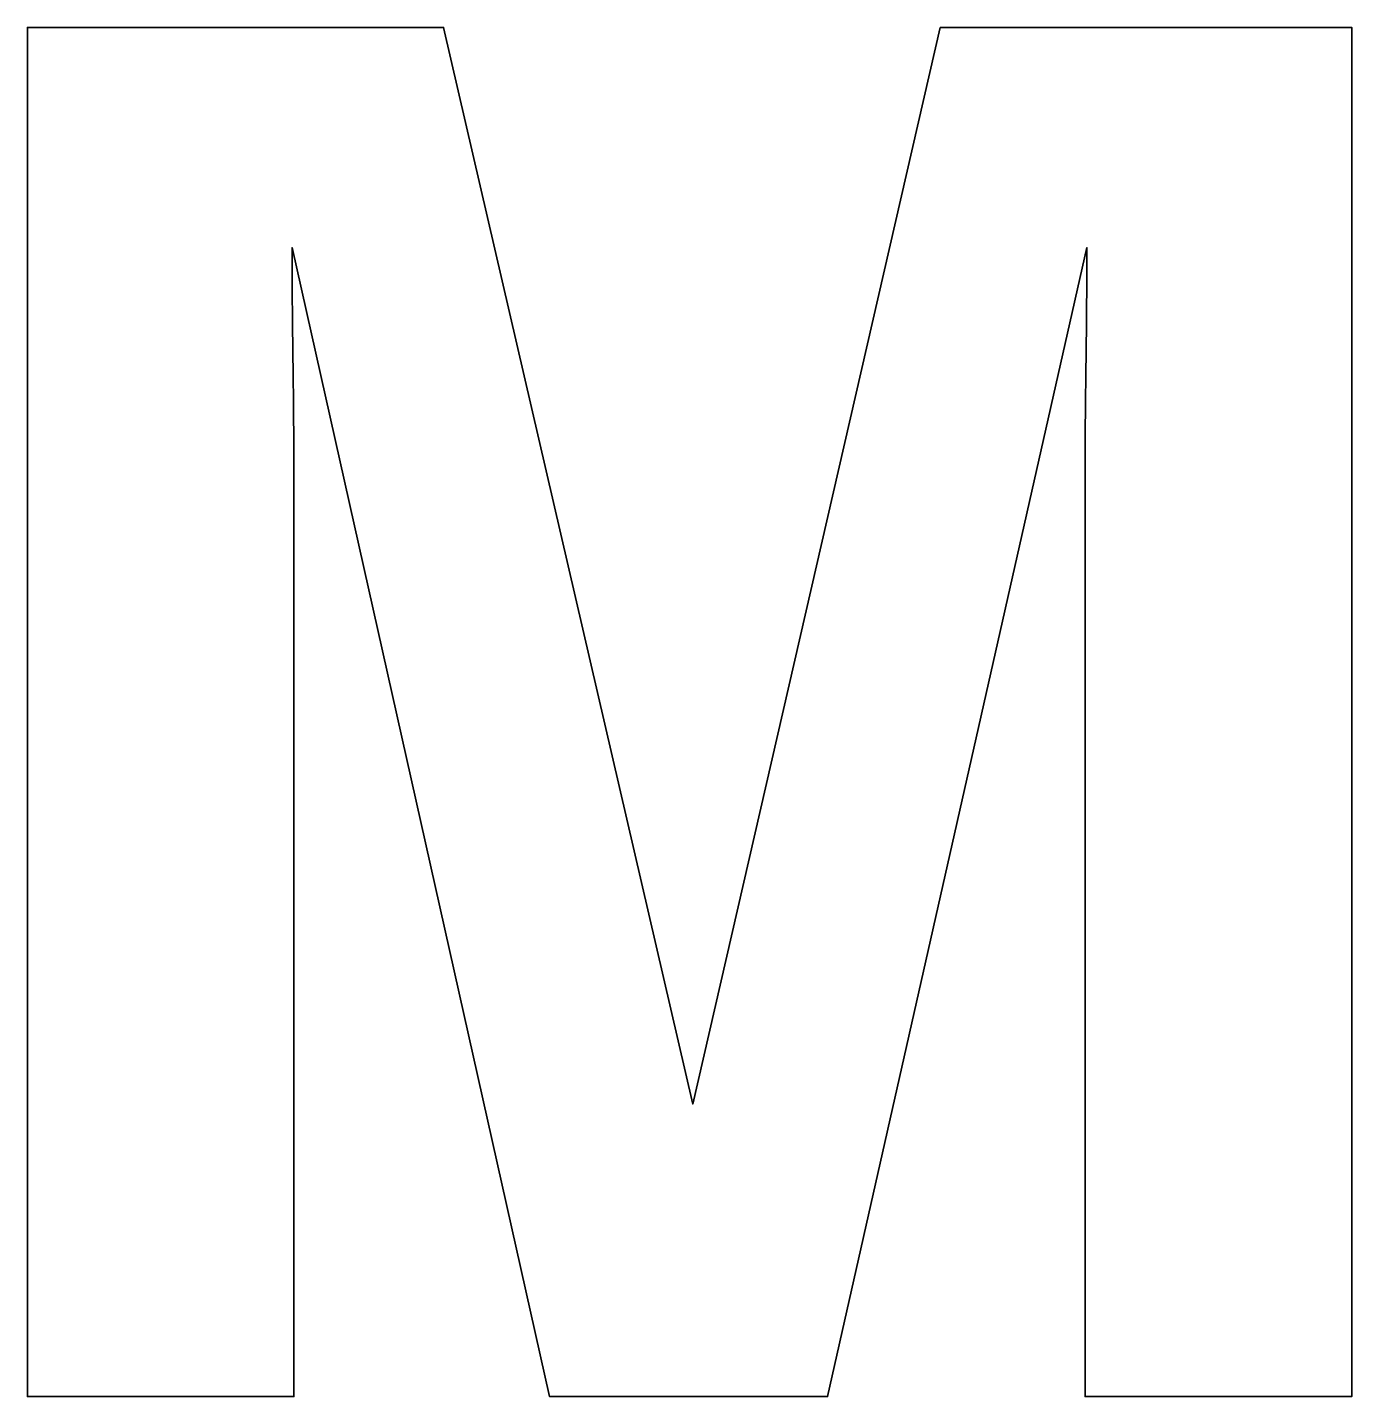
# Model space of a CAD drawing. Header units: inches. Extents: x 0 to 126, y 0 to 130.
import ezdxf

# ---------------------------------------------------------------- set-up
doc = ezdxf.new("R2010")
doc.units = ezdxf.units.IN
doc.header["$MEASUREMENT"] = 0
doc.layers.add('Layer 1', color=7, linetype='Continuous')

msp = doc.modelspace()

# ---------------------------------------------------------------- linework, layer by layer
at = {"layer": 'Layer 1', "color": 179, "lineweight": 35, "true_color": 0x231f20}
msp.add_open_spline([(86.68, 130), (86.68, 130), (125.77, 130), (125.77, 130), (125.77, 130), (125.77, 0), (125.77, 0), (125.77, 0), (100.45, 0), (100.45, 0), (100.45, 0), (100.45, 87.93), (100.45, 87.93), (100.45, 90.46), (100.48, 94), (100.54, 98.56), (100.6, 103.11), (100.63, 106.63), (100.63, 109.1), (100.63, 109.1), (75.99, 0), (75.99, 0), (75.99, 0), (49.59, 0), (49.59, 0), (49.59, 0), (25.14, 109.1), (25.14, 109.1), (25.14, 106.63), (25.16, 103.11), (25.22, 98.56), (25.28, 94), (25.31, 90.46), (25.31, 87.93), (25.31, 87.93), (25.31, 0), (25.31, 0), (25.31, 0), (0, 0), (0, 0), (0, 0), (0, 130), (0, 130), (0, 130), (39.53, 130), (39.53, 130), (39.53, 130), (63.19, 27.78), (63.19, 27.78), (63.19, 27.78), (86.68, 130), (86.68, 130)], degree=3, knots=[0, 0, 0, 0, 1, 1, 1, 2, 2, 2, 3, 3, 3, 4, 4, 4, 5, 5, 5, 6, 6, 6, 7, 7, 7, 8, 8, 8, 9, 9, 9, 10, 10, 10, 11, 11, 11, 12, 12, 12, 13, 13, 13, 14, 14, 14, 15, 15, 15, 16, 16, 16, 17, 17, 17, 17], dxfattribs=at)

doc.saveas('drawing.dxf')
